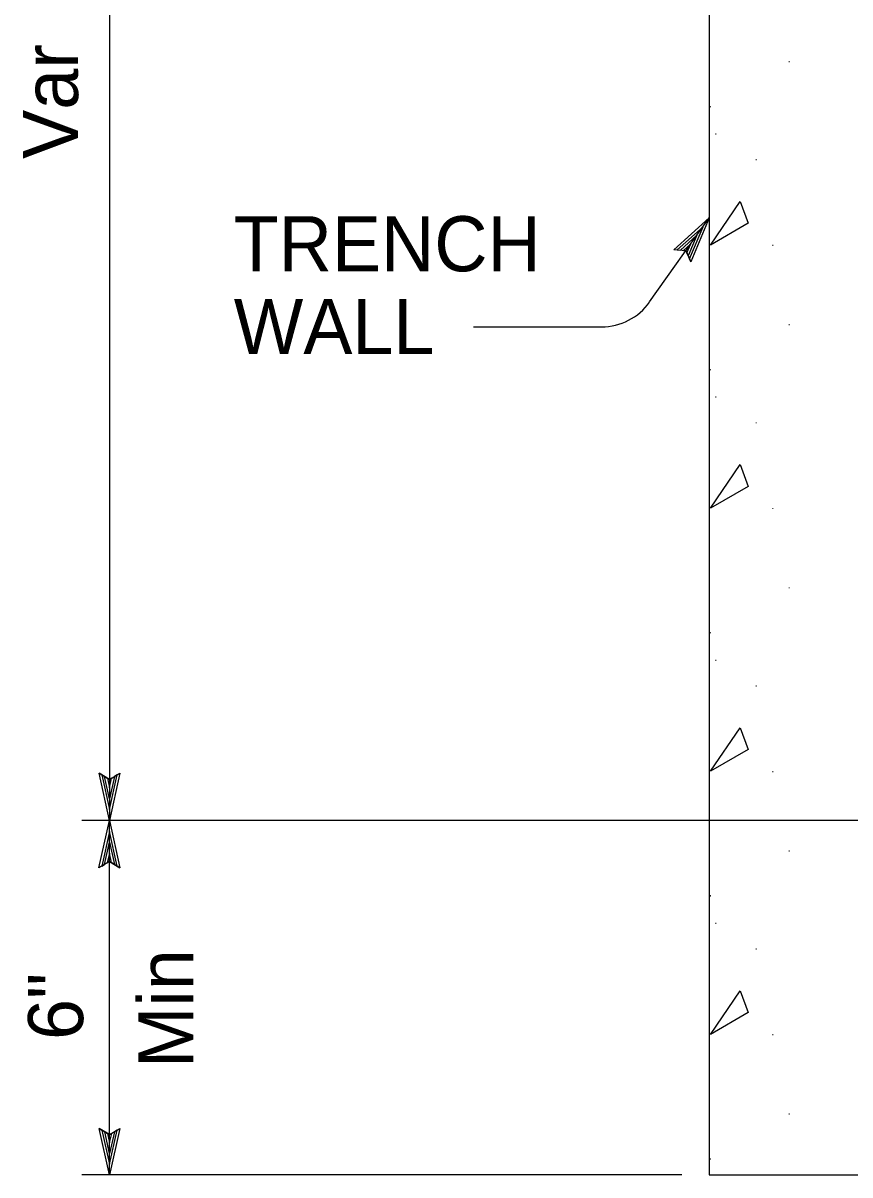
# Model space of a CAD drawing. Extents: x -893 to 867, y -474 to 712.
# Drawn here: x -119.4 to -14.3, y -271 to -124.8 of the extents above; entities that cross this region are included whole.
import ezdxf

# ---------------------------------------------------------------- set-up
doc = ezdxf.new("R2010")
doc.units = 0
for name, color, linetype in [('36 Drainage', 7, 'Continuous'), ('56 Stage 3 Anno', 7, 'Continuous'), ('57 Undefined', 7, 'Continuous'), ('60 Nongeo Data', 7, 'Continuous')]:
    doc.layers.add(name, color=color, linetype=linetype)

# ---------------------------------------------------------------- blocks, each defined once
blk = doc.blocks.new('AHT')
at = {"layer": '60 Nongeo Data'}
blk.add_lwpolyline([(-5.9055, 1.3189), (0, 0), (-5.9059, -1.3094), (-5.6957, -0.9602), (-1.3693, -0.0035), (-5.6968, 0.9693), (-5.4886, 0.6205), (-2.7193, 0.002), (-5.4858, -0.6114), (-5.2756, -0.2622), (-4.0791, 0.0031), (-5.2799, 0.2713), (-5.1181, 0), (-5.9059, -1.3094), (-5.1181, 0)], close=True, dxfattribs=at)

msp = doc.modelspace()

# ---------------------------------------------------------------- linework, layer by layer
at = {"layer": '36 Drainage'}
for points in [[(-32.18, -135.26), (-32.02, -135.39), (-32.18, -135.43)], [(-32.18, -168.67), (-32.02, -168.79), (-32.18, -168.84)], [(-32.18, -202.07), (-32.02, -202.2), (-32.18, -202.24)], [(-32.18, -235.48), (-32.02, -235.6), (-32.18, -235.65)], [(-32.18, -268.88), (-32.02, -269.01), (-32.18, -269.05)]]:
    msp.add_lwpolyline(points, dxfattribs=at)
for points in [[(-32.02, -152.95), (-28.25, -147.42), (-27.24, -150.18)], [(-32.02, -186.36), (-28.25, -180.83), (-27.24, -183.59)], [(-32.02, -219.76), (-28.25, -214.23), (-27.24, -216.99)], [(-32.02, -253.17), (-28.25, -247.64), (-27.24, -250.4)]]:
    msp.add_lwpolyline(points, close=True, dxfattribs=at)
at = {"layer": '56 Stage 3 Anno'}
for p, q in [((-108.39, -39.21), (-108.39, -226.02)), ((-39.77, -160.18), (-32.18, -149.5)), ((-62.13, -163.34), (-45.88, -163.34)), ((23.09, -226.02), (-111.89, -226.02)), ((-108.39, -271.02), (-108.39, -226.02)), ((-35.68, -271.02), (-111.89, -271.02))]:
    msp.add_line(p, q, dxfattribs=at)
for points in [[(-36.67, -153.55), (-32.18, -149.5), (-34.53, -155.07), (-34.69, -154.7), (-32.97, -150.62), (-36.27, -153.58), (-35.86, -153.61), (-33.75, -151.71), (-34.86, -154.32), (-35.02, -153.95), (-34.54, -152.82), (-35.46, -153.64), (-35.14, -153.67), (-34.53, -155.07), (-35.14, -153.67)], [(-107.07, -265.12), (-108.39, -271.02), (-109.7, -265.12), (-109.35, -265.33), (-108.39, -269.65), (-107.42, -265.32), (-107.77, -265.53), (-108.38, -268.3), (-109, -265.54), (-108.65, -265.75), (-108.38, -266.94), (-108.11, -265.74), (-108.39, -265.9), (-109.7, -265.12), (-108.39, -265.9)]]:
    msp.add_lwpolyline(points, close=True, dxfattribs=at)
msp.add_arc((-45.88, -155.84), 7.5, 270, 324.6025, dxfattribs=at)
at = {"layer": '60 Nongeo Data'}
for p, q in [((-32.18, -37.71), (-32.18, -271.02)), ((-32.18, -271.02), (147.82, -271.02))]:
    msp.add_line(p, q, dxfattribs=at)

# ---------------------------------------------------------------- block references
at = {"layer": '56 Stage 3 Anno', "xscale": 1.0169491815980631, "yscale": 1.0120610569569686}
for rotation in [-90, 90]:
    msp.add_blockref('AHT', (-108.39, -226.02), dxfattribs=dict(at, rotation=rotation))

# ---------------------------------------------------------------- texts
at = {"layer": '36 Drainage'}
for p in [(-22.22, -129.74), (-31.53, -138.94), (-26.42, -142.2), (-24.31, -153.08), (-22.22, -163.15), (-31.53, -172.34), (-26.42, -175.61), (-24.31, -186.48), (-22.22, -196.55), (-31.53, -205.75), (-26.42, -209.01), (-24.31, -219.89), (-22.22, -229.96), (-31.53, -239.15), (-26.42, -242.42), (-24.31, -253.29), (-22.22, -263.36)]:
    msp.add_text('.', height=1.02, dxfattribs=at).set_placement(p)
at = {"layer": '57 Undefined'}
for s, p in [('Var', (-112.38, -142.02)), ('Min', (-97.74, -257.44)), ('6"', (-111.74, -253.88))]:
    msp.add_text(s, height=7, rotation=90, dxfattribs=at).set_placement(p)
for s, p in [('TRENCH', (-92.6, -156.29)), ('WALL', (-92.6, -166.79))]:
    msp.add_text(s, height=7, dxfattribs=at).set_placement(p)

doc.saveas('drawing.dxf')
